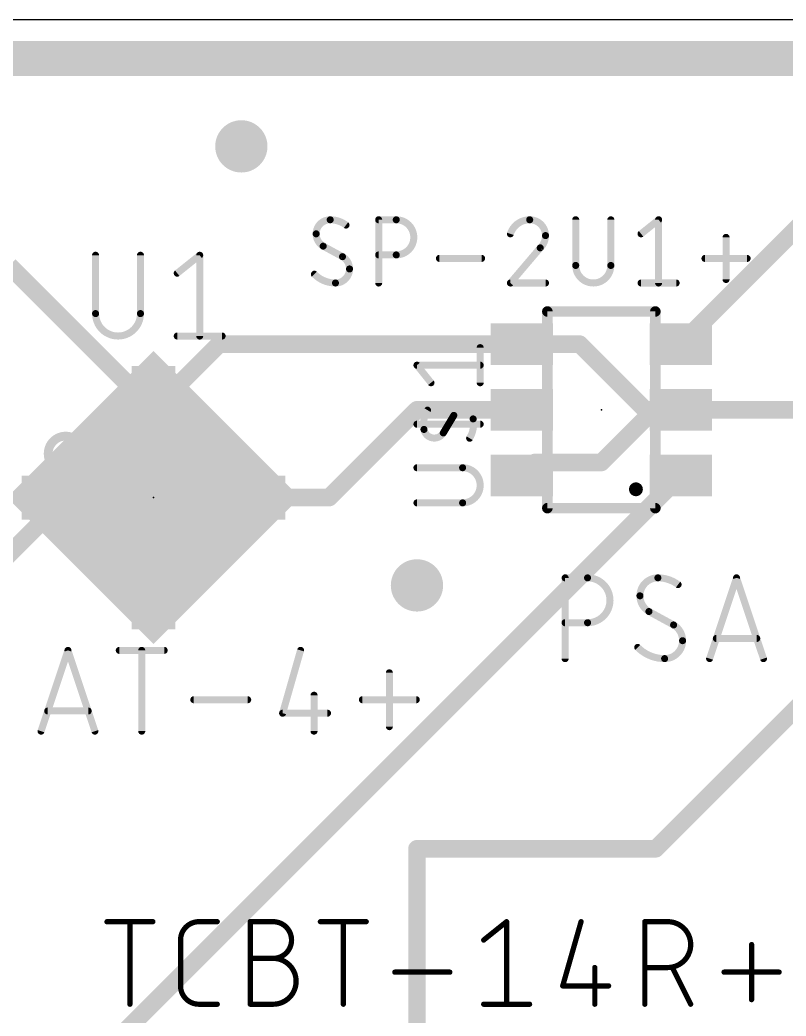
# Model space of a CAD drawing. Extents: x -0.3 to 56.5, y 1 to 31.
# Drawn here: x 19.66 to 30.74, y 16.63 to 31.04 of the extents above; entities that cross this region are included whole.
import ezdxf

# ---------------------------------------------------------------- set-up
doc = ezdxf.new("R2010")
doc.units = 0
for name, color, linetype in [('1', 12, 'CONTINUOUS'), ('16', 132, 'CONTINUOUS'), ('18', 110, 'CONTINUOUS'), ('20', 31, 'CONTINUOUS'), ('21', 253, 'CONTINUOUS'), ('23', 53, 'CONTINUOUS'), ('25', 253, 'CONTINUOUS'), ('27', 253, 'CONTINUOUS'), ('51', 253, 'CONTINUOUS')]:
    doc.layers.add(name, color=color, linetype=linetype)

# ---------------------------------------------------------------- blocks, each defined once
blk = doc.blocks.new('RECT')
blk.add_solid([(-0.5, -0.5), (0.5, -0.5), (-0.5, 0.5), (0.5, 0.5)])
blk = doc.blocks.new('ROUNDV')
at = {"const_width": 0.5}
blk.add_lwpolyline([(0, -0.25, 1), (0, 0.25, 1), (0, -0.25)], format="xyb", dxfattribs=at)

msp = doc.modelspace()

# ---------------------------------------------------------------- linework, layer by layer
at = {"layer": '1'}
for points, const_width in [([(0, 30.48), (46.99, 30.48)], 0.508), ([(29.217, 26.35), (31.315, 28.448)], 0.254), ([(19.503, 27.487), (21.59, 25.4)], 0.254), ([(21.59, 25.4), (22.54, 26.35)], 0.254), ([(22.54, 26.35), (26.917, 26.35)], 0.254), ([(27.752, 26.35), (26.917, 26.35)], 0.254), ([(28.702, 25.4), (27.752, 26.35)], 0.254), ([(24.13, 24.13), (25.4, 25.4)], 0.254), ([(25.4, 25.4), (26.917, 25.4)], 0.254), ([(28.067, 24.638), (28.829, 25.4)], 0.254), ([(28.829, 25.4), (28.702, 25.4)], 0.254), ([(29.217, 25.4), (28.829, 25.4)], 0.254), ([(29.217, 25.4), (31.316, 25.4)], 0.254), ([(26.917, 24.45), (27.105, 24.638)], 0.254), ([(27.105, 24.638), (28.067, 24.638)], 0.254), ([(29.217, 24.45), (18.8976, 14.1306)], 0.254), ([(20.32, 24.13), (18.288, 22.098)], 0.254), ([(22.86, 24.13), (24.13, 24.13)], 0.254), ([(33.259, 23.457), (28.852, 19.05)], 0.254), ([(28.852, 19.05), (25.4, 19.05)], 0.254), ([(25.4, 19.05), (25.4, 13.97)], 0.254)]:
    msp.add_lwpolyline(points, dxfattribs=dict(at, const_width=const_width))
at = {"layer": '1', "const_width": 0.127}
for points in [[(22.54, 26.4135, 1), (22.54, 26.2865)], [(22.5849, 26.3051, 1), (22.4951, 26.3949)], [(26.917, 26.4135, 1), (26.917, 26.2865)], [(26.917, 26.2865, 1), (26.917, 26.4135)], [(27.7969, 26.3949, 1), (27.7071, 26.3051)], [(27.752, 26.2865, 1), (27.752, 26.4135)], [(29.1721, 26.3949, 1), (29.2619, 26.3051)], [(21.5451, 25.4449, 1), (21.6349, 25.3551)], [(21.5451, 25.3551, 1), (21.6349, 25.4449)], [(25.4, 25.4635, 1), (25.4, 25.3365)], [(25.4449, 25.3551, 1), (25.3551, 25.4449)], [(26.917, 25.3365, 1), (26.917, 25.4635)], [(28.702, 25.4635, 1), (28.702, 25.3365)], [(28.6571, 25.3551, 1), (28.7469, 25.4449)], [(28.829, 25.4635, 1), (28.829, 25.3365)], [(28.8739, 25.3551, 1), (28.7841, 25.4449)], [(28.829, 25.3365, 1), (28.829, 25.4635)], [(29.217, 25.4635, 1), (29.217, 25.3365)], [(29.217, 25.3365, 1), (29.217, 25.4635)], [(27.105, 24.7015, 1), (27.105, 24.5745)], [(27.1499, 24.5931, 1), (27.0601, 24.6829)], [(28.0221, 24.6829, 1), (28.1119, 24.5931)], [(28.067, 24.5745, 1), (28.067, 24.7015)], [(26.8721, 24.4949, 1), (26.9619, 24.4051)], [(29.2619, 24.4051, 1), (29.1721, 24.4949)], [(20.3649, 24.0851, 1), (20.2751, 24.1749)], [(22.86, 24.1935, 1), (22.86, 24.0665)], [(24.0851, 24.1749, 1), (24.1749, 24.0851)], [(24.13, 24.0665, 1), (24.13, 24.1935)], [(25.4, 19.1135, 1), (25.4, 18.9865)], [(25.4635, 19.05, 1), (25.3365, 19.05)], [(28.852, 18.9865, 1), (28.852, 19.1135)], [(28.8071, 19.0949, 1), (28.8969, 19.0051)]]:
    msp.add_lwpolyline(points, format="xyb", dxfattribs=at)
at = {"layer": '16', "const_width": 0.508}
msp.add_lwpolyline([(1.27, 30.48), (45.72, 30.48)], dxfattribs=at)
at = {"layer": '20'}
msp.add_line((47.097, 31.039), (0.127, 31.039), dxfattribs=at)
at = {"layer": '21', "const_width": 0.1524}
for points in [[(27.286, 26.822), (28.848, 26.822)], [(28.848, 23.977), (27.286, 23.977)]]:
    msp.add_lwpolyline(points, dxfattribs=at)
at = {"layer": '21'}
for points, const_width in [([(27.286, 26.8601, 1), (27.286, 26.7839)], 0.0762), ([(28.848, 26.7839, 1), (28.848, 26.8601)], 0.0762), ([(20.32, 24.511, 1), (20.32, 25.019, 1), (20.32, 24.511)], 0.127), ([(28.567, 24.2, 1), (28.567, 24.3, 1), (28.567, 24.2)], 0.1), ([(27.286, 24.0151, 1), (27.286, 23.9389)], 0.0762), ([(28.848, 23.9389, 1), (28.848, 24.0151)], 0.0762)]:
    msp.add_lwpolyline(points, format="xyb", dxfattribs=dict(at, const_width=const_width))
at = {"layer": '23'}
for p in [(28.067, 25.4), (21.59, 24.13)]:
    msp.add_point(p, dxfattribs=at)
at = {"layer": '25', "const_width": 0.1016}
for points in [[(20.7518, 27.6352), (20.7518, 26.7914)], [(21.4009, 26.7914), (21.4009, 27.6352)], [(21.9329, 27.3756), (22.2575, 27.6352)], [(22.2575, 27.6352), (22.2575, 26.4668)], [(21.9329, 26.4668), (22.582, 26.4668)], [(26.3142, 25.7912), (26.3142, 26.2992)], [(25.603, 25.7912), (25.3998, 26.0452)], [(25.3998, 26.0452), (26.3142, 26.0452)], [(25.857, 25.1917), (25.9332, 25.3187)], [(26.3142, 25.1917), (25.3998, 25.1917)], [(25.857, 25.1917), (25.7808, 25.0647)], [(26.0602, 24.5618), (25.3998, 24.5618)], [(25.3998, 24.0538), (26.0602, 24.0538)]]:
    msp.add_lwpolyline(points, dxfattribs=at)
at = {"layer": '25'}
for points, const_width in [([(20.7772, 27.6352, 1), (20.7264, 27.6352)], 0.0508), ([(21.4263, 27.6352, 1), (21.3755, 27.6352)], 0.0508), ([(22.2829, 27.6352, 1), (22.2321, 27.6352)], 0.0508), ([(22.2733, 27.6154, 1), (22.2416, 27.655)], 0.0508), ([(21.917, 27.3954, 1), (21.9488, 27.3557)], 0.0508), ([(20.7518, 26.7914, 1), (21.4009, 26.7914)], 0.1016), ([(20.7772, 26.7914, 1), (20.7264, 26.7914)], 0.0508), ([(20.7264, 26.7914, 1), (20.7772, 26.7914)], 0.0508), ([(21.4263, 26.7914, 1), (21.3755, 26.7914)], 0.0508), ([(21.3755, 26.7914, 1), (21.4263, 26.7914)], 0.0508), ([(21.9329, 26.4922, 1), (21.9329, 26.4414)], 0.0508), ([(22.582, 26.4414, 1), (22.582, 26.4922)], 0.0508), ([(22.2321, 26.4668, 1), (22.2829, 26.4668)], 0.0508), ([(26.3396, 26.2992, 1), (26.2888, 26.2992)], 0.0508), ([(25.3998, 26.0706, 1), (25.3998, 26.0198)], 0.0508), ([(25.4196, 26.061, 1), (25.38, 26.0293)], 0.0508), ([(26.3142, 26.0198, 1), (26.3142, 26.0706)], 0.0508), ([(25.5832, 25.7753, 1), (25.6228, 25.807)], 0.0508), ([(26.2888, 25.7912, 1), (26.3396, 25.7912)], 0.0508), ([(25.5522, 25.3949, 0.1823), (25.5014, 25.1155)], 0.1016), ([(25.574, 25.3818, 1), (25.5304, 25.408)], 0.0508), ([(26.2126, 25.2679, 0.6917), (25.9332, 25.3187)], 0.1016), ([(25.955, 25.3056, 1), (25.9114, 25.3318)], 0.0508), ([(25.3998, 25.2171, 1), (25.3998, 25.1663)], 0.0508), ([(25.8352, 25.2048, 1), (25.8788, 25.1786)], 0.0508), ([(25.8788, 25.1786, 1), (25.8352, 25.2048)], 0.0508), ([(25.9114, 25.3318, 1), (25.955, 25.3056)], 0.0508), ([(26.1618, 24.9885, 0.1823), (26.2126, 25.2679)], 0.1016), ([(26.2376, 25.2725, 1), (26.1876, 25.2634)], 0.0508), ([(26.1876, 25.2634, 1), (26.2376, 25.2725)], 0.0508), ([(26.3142, 25.1663, 1), (26.3142, 25.2171)], 0.0508), ([(25.5264, 25.1201, 1), (25.4764, 25.111)], 0.0508), ([(25.5014, 25.1155, 0.6917), (25.7808, 25.0647)], 0.1016), ([(25.4764, 25.111, 1), (25.5264, 25.1201)], 0.0508), ([(25.759, 25.0778, 1), (25.8026, 25.0516)], 0.0508), ([(25.8026, 25.0516, 1), (25.759, 25.0778)], 0.0508), ([(26.14, 25.0016, 1), (26.1836, 24.9754)], 0.0508), ([(25.3998, 24.5872, 1), (25.3998, 24.5364)], 0.0508), ([(26.0602, 24.0538, 1), (26.0602, 24.5618)], 0.1016), ([(26.0602, 24.5872, 1), (26.0602, 24.5364)], 0.0508), ([(26.0602, 24.5364, 1), (26.0602, 24.5872)], 0.0508), ([(25.3998, 24.0792, 1), (25.3998, 24.0284)], 0.0508), ([(26.0602, 24.0792, 1), (26.0602, 24.0284)], 0.0508), ([(26.0602, 24.0284, 1), (26.0602, 24.0792)], 0.0508)]:
    msp.add_lwpolyline(points, format="xyb", dxfattribs=dict(at, const_width=const_width))
at = {"layer": '27'}
for points, const_width in [([(24.1453, 28.1482, 0.4142), (23.9421, 27.945)], 0.1016), ([(24.1452, 28.1736, 1), (24.1453, 28.1228)], 0.0508), ([(24.3739, 28.072, 0.1623), (24.1453, 28.1482)], 0.1016), ([(24.1453, 28.1228, 1), (24.1453, 28.1736)], 0.0508), ([(24.3586, 28.0517, 1), (24.3891, 28.0923)], 0.0508), ([(24.8717, 28.1482, 1), (24.8209, 28.1482)], 0.0508), ([(24.8463, 28.1736, 1), (24.8463, 28.1228)], 0.0508), ([(25.1003, 27.6402, 1), (25.1003, 28.1482)], 0.1016), ([(25.1003, 28.1736, 1), (25.1003, 28.1228)], 0.0508), ([(25.1003, 28.1228, 1), (25.1003, 28.1736)], 0.0508), ([(27.0307, 28.1482, 0.3252), (26.7513, 27.945)], 0.1016), ([(27.2593, 27.9196, 0.4142), (27.0307, 28.1482)], 0.1016), ([(27.0307, 28.1736, 1), (27.0307, 28.1228)], 0.0508), ([(27.0307, 28.1228, 1), (27.0307, 28.1736)], 0.0508), ([(27.7216, 28.1482, 1), (27.6708, 28.1482)], 0.0508), ([(28.2296, 28.1482, 1), (28.1788, 28.1482)], 0.0508), ([(28.9204, 28.1482, 1), (28.8696, 28.1482)], 0.0508), ([(28.9109, 28.1284, 1), (28.8792, 28.168)], 0.0508), ([(23.9421, 27.945, 0.2656), (24.0436, 27.7672)], 0.1016), ([(23.9675, 27.945, 1), (23.9167, 27.945)], 0.0508), ([(23.9167, 27.945, 1), (23.9675, 27.945)], 0.0508), ([(26.7271, 27.9528, 1), (26.7754, 27.9372)], 0.0508), ([(27.1831, 27.7418, 0.2053), (27.2593, 27.9196)], 0.1016), ([(27.2847, 27.9196, 1), (27.2339, 27.9196)], 0.0508), ([(28.6252, 27.9648, 1), (28.6569, 27.9252)], 0.0508), ([(24.0558, 27.7895, 1), (24.0315, 27.7449)], 0.0508), ([(24.0308, 27.7453, 1), (24.0565, 27.7891)], 0.0508), ([(27.2339, 27.9196, 1), (27.2847, 27.9196)], 0.0508), ([(29.8958, 27.8942, 1), (29.845, 27.8942)], 0.0508), ([(24.4246, 27.437, 0.2656), (24.3231, 27.6148)], 0.1016), ([(24.3359, 27.6367, 1), (24.3102, 27.5929)], 0.0508), ([(24.8463, 27.6656, 1), (24.8463, 27.6148)], 0.0508), ([(25.1003, 27.6656, 1), (25.1003, 27.6148)], 0.0508), ([(25.1003, 27.6148, 1), (25.1003, 27.6656)], 0.0508), ([(27.1656, 27.7602, 1), (27.2006, 27.7234)], 0.0508), ([(27.2024, 27.7253, 1), (27.1637, 27.7583)], 0.0508), ([(24.3109, 27.5925, 1), (24.3352, 27.6371)], 0.0508), ([(25.7251, 27.6148, 1), (25.7251, 27.564)], 0.0508), ([(26.3347, 27.564, 1), (26.3347, 27.6148)], 0.0508), ([(27.6962, 27.4878, 1), (28.2042, 27.4878)], 0.1016), ([(27.7216, 27.4878, 1), (27.6708, 27.4878)], 0.0508), ([(28.2296, 27.4878, 1), (28.1788, 27.4878)], 0.0508), ([(29.5656, 27.6148, 1), (29.5656, 27.564)], 0.0508), ([(30.1752, 27.564, 1), (30.1752, 27.6148)], 0.0508), ([(23.9347, 27.3787, 1), (23.8986, 27.3429)], 0.0508), ([(23.9167, 27.3608, 0.2), (24.2215, 27.2338)], 0.1016), ([(24.2215, 27.2338, 0.4142), (24.4246, 27.437)], 0.1016), ([(24.4501, 27.437, 1), (24.3992, 27.437)], 0.0508), ([(24.3992, 27.437, 1), (24.4501, 27.437)], 0.0508), ([(27.6708, 27.4878, 1), (27.7216, 27.4878)], 0.0508), ([(28.1788, 27.4878, 1), (28.2296, 27.4878)], 0.0508), ([(24.2215, 27.2592, 1), (24.2215, 27.2084)], 0.0508), ([(24.2215, 27.2084, 1), (24.2214, 27.2592)], 0.0508), ([(24.8209, 27.2338, 1), (24.8717, 27.2338)], 0.0508), ([(26.7319, 27.2503, 1), (26.7706, 27.2173)], 0.0508), ([(26.7513, 27.2592, 1), (26.7513, 27.2084)], 0.0508), ([(27.2593, 27.2084, 1), (27.2593, 27.2592)], 0.0508), ([(28.641, 27.2592, 1), (28.641, 27.2084)], 0.0508), ([(28.8696, 27.2338, 1), (28.9204, 27.2338)], 0.0508), ([(29.149, 27.2084, 1), (29.149, 27.2592)], 0.0508), ([(29.845, 27.2846, 1), (29.8958, 27.2846)], 0.0508), ([(27.5682, 22.9692, 1), (27.5174, 22.9692)], 0.0508), ([(27.5428, 22.9946, 1), (27.5428, 22.9438)], 0.0508), ([(27.8674, 22.3201, 1), (27.8674, 22.9692)], 0.1016), ([(27.8674, 22.9946, 1), (27.8674, 22.9438)], 0.0508), ([(27.8674, 22.9438, 1), (27.8674, 22.9946)], 0.0508), ([(28.8848, 22.9692, 0.4142), (28.6251, 22.7096)], 0.1016), ([(29.1769, 22.8718, 0.1623), (28.8848, 22.9692)], 0.1016), ([(28.8848, 22.9946, 1), (28.8848, 22.9438)], 0.0508), ([(28.8848, 22.9438, 1), (28.8848, 22.9946)], 0.0508), ([(29.1616, 22.8515, 1), (29.1921, 22.8922)], 0.0508), ([(30.0462, 22.9772, 1), (29.998, 22.9612)], 0.0508), ([(30.0462, 22.9612, 1), (29.998, 22.9772)], 0.0508), ([(28.6251, 22.7096, 0.2656), (28.755, 22.4824)], 0.1016), ([(28.6505, 22.7096, 1), (28.5997, 22.7096)], 0.0508), ([(28.5997, 22.7096, 1), (28.6505, 22.7096)], 0.0508), ([(28.7671, 22.5047, 1), (28.7428, 22.4601)], 0.0508), ([(28.7421, 22.4605, 1), (28.7679, 22.5042)], 0.0508), ([(27.5428, 22.3455, 1), (27.5428, 22.2947)], 0.0508), ([(27.8674, 22.3455, 1), (27.8674, 22.2947)], 0.0508), ([(27.8674, 22.2947, 1), (27.8674, 22.3455)], 0.0508), ([(29.2418, 22.0604, 0.2656), (29.112, 22.2876)], 0.1016), ([(29.1249, 22.3095, 1), (29.0991, 22.2657)], 0.0508), ([(29.0998, 22.2653, 1), (29.1241, 22.3099)], 0.0508), ([(28.9822, 21.8008, 0.4142), (29.2418, 22.0604)], 0.1016), ([(29.2672, 22.0604, 1), (29.2164, 22.0604)], 0.0508), ([(29.2164, 22.0604, 1), (29.2672, 22.0604)], 0.0508), ([(29.73, 22.1183, 1), (29.73, 22.0675)], 0.0508), ([(30.3142, 22.0675, 1), (30.3142, 22.1183)], 0.0508), ([(20.3765, 21.9282, 1), (20.3284, 21.9122)], 0.0508), ([(20.3765, 21.9122, 1), (20.3284, 21.9282)], 0.0508), ([(21.0947, 21.9456, 1), (21.0947, 21.8948)], 0.0508), ([(21.4447, 21.9202, 1), (21.3939, 21.9202)], 0.0508), ([(21.7438, 21.8948, 1), (21.7438, 21.9456)], 0.0508), ([(23.741, 21.9132, 1), (23.6921, 21.9272)], 0.0508), ([(28.5927, 21.9631, 0.2), (28.9822, 21.8008)], 0.1016), ([(28.6107, 21.981, 1), (28.5747, 21.9452)], 0.0508), ([(27.5174, 21.8008, 1), (27.5682, 21.8008)], 0.0508), ([(28.9822, 21.8262, 1), (28.9822, 21.7754)], 0.0508), ([(28.9822, 21.7754, 1), (28.9822, 21.8262)], 0.0508), ([(29.6086, 21.8088, 1), (29.6568, 21.7928)], 0.0508), ([(30.3875, 21.7928, 1), (30.4357, 21.8088)], 0.0508), ([(25.026, 21.5956, 1), (24.9752, 21.5956)], 0.0508), ([(22.1728, 21.2316, 1), (22.1728, 21.1808)], 0.0508), ([(22.9517, 21.1808, 1), (22.9517, 21.2316)], 0.0508), ([(23.9367, 21.2711, 1), (23.8859, 21.2711)], 0.0508), ([(24.6112, 21.2316, 1), (24.6112, 21.1808)], 0.0508), ([(25.3901, 21.1808, 1), (25.3901, 21.2316)], 0.0508), ([(20.0604, 21.0693, 1), (20.0604, 21.0185)], 0.0508), ([(20.6446, 21.0185, 1), (20.6446, 21.0693)], 0.0508), ([(23.4569, 21.0368, 1), (23.4569, 20.986)], 0.0508), ([(23.4325, 21.0184, 1), (23.4813, 21.0045)], 0.0508), ([(24.106, 20.986, 1), (24.106, 21.0368)], 0.0508), ([(19.9389, 20.7598, 1), (19.9871, 20.7438)], 0.0508), ([(20.7178, 20.7438, 1), (20.766, 20.7598)], 0.0508), ([(21.3939, 20.7518, 1), (21.4447, 20.7518)], 0.0508), ([(23.8859, 20.7518, 1), (23.9367, 20.7518)], 0.0508), ([(24.9752, 20.8167, 1), (25.026, 20.8167)], 0.0508), ([(20.9169, 18.015, 1), (20.9169, 17.9769)], 0.0381), ([(21.2676, 17.9959, 1), (21.2295, 17.9959)], 0.0381), ([(21.5801, 17.9769, 1), (21.5801, 18.015)], 0.0381), ([(22.2461, 17.9959, 0.4142), (21.9808, 17.7306)], 0.0762), ([(22.2461, 18.015, 1), (22.2461, 17.9769)], 0.0381), ([(22.2461, 17.9769, 1), (22.2461, 18.0149)], 0.0381), ([(22.5114, 17.9769, 1), (22.5114, 18.015)], 0.0381), ([(22.9891, 18.015, 1), (22.9891, 17.9769)], 0.0381), ([(23.0082, 17.9959, 1), (22.9701, 17.9959)], 0.0381), ([(23.3207, 18.015, 1), (23.3207, 17.9769)], 0.0381), ([(23.3207, 17.4653, 1), (23.3207, 17.9959)], 0.0762), ([(23.3207, 17.9769, 1), (23.3207, 18.015)], 0.0381), ([(24.003, 18.015, 1), (24.003, 17.9769)], 0.0381), ([(24.3537, 17.9959, 1), (24.3156, 17.9959)], 0.0381), ([(24.6662, 17.9769, 1), (24.6662, 18.015)], 0.0381), ([(26.7158, 17.9959, 1), (26.6777, 17.9959)], 0.0381), ([(26.7087, 17.981, 1), (26.6849, 18.0108)], 0.0381), ([(27.7918, 17.9907, 1), (27.7552, 18.0011)], 0.0381), ([(28.6957, 18.015, 1), (28.6957, 17.9769)], 0.0381), ([(28.7148, 17.9959, 1), (28.6767, 17.9959)], 0.0381), ([(29.0273, 18.015, 1), (29.0273, 17.9769)], 0.0381), ([(29.0273, 17.3327, 1), (29.0273, 17.9959)], 0.0762), ([(29.0273, 17.9769, 1), (29.0273, 18.015)], 0.0381), ([(21.9998, 17.7306, 1), (21.9617, 17.7306)], 0.0381), ([(21.9617, 17.7306, 1), (21.9998, 17.7306)], 0.0381), ([(26.3533, 17.7455, 1), (26.3771, 17.7157)], 0.0381), ([(30.2591, 17.6643, 1), (30.221, 17.6643)], 0.0381), ([(22.9891, 17.4844, 1), (22.9891, 17.4463)], 0.0381), ([(23.3207, 17.4844, 1), (23.3207, 17.4463)], 0.0381), ([(23.3207, 17.4844, 1), (23.3207, 17.4463)], 0.0381), ([(23.3207, 16.8021, 1), (23.3207, 17.4653)], 0.0762), ([(23.3207, 17.4463, 1), (23.3207, 17.4844)], 0.0381), ([(25.0797, 17.2854, 1), (25.0797, 17.2473)], 0.0381), ([(25.8755, 17.2473, 1), (25.8755, 17.2854)], 0.0381), ([(27.9915, 17.3327, 1), (27.9534, 17.3327)], 0.0381), ([(28.6957, 17.3517, 1), (28.6957, 17.3136)], 0.0381), ([(29.0273, 17.3517, 1), (29.0273, 17.3136)], 0.0381), ([(29.0273, 17.3136, 1), (29.0273, 17.3517)], 0.0381), ([(29.1107, 17.3412, 1), (29.0766, 17.3242)], 0.0381), ([(29.8422, 17.2854, 1), (29.8422, 17.2473)], 0.0381), ([(30.638, 17.2473, 1), (30.638, 17.2854)], 0.0381), ([(21.9808, 17.0674, 0.4142), (22.2461, 16.8021)], 0.0762), ([(21.9998, 17.0674, 1), (21.9617, 17.0674)], 0.0381), ([(21.9617, 17.0674, 1), (21.9998, 17.0674)], 0.0381), ([(27.5082, 17.0864, 1), (27.5082, 17.0483)], 0.0381), ([(27.4899, 17.0726, 1), (27.5265, 17.0622)], 0.0381), ([(28.1714, 17.0483, 1), (28.1714, 17.0864)], 0.0381), ([(30.221, 16.8684, 1), (30.2591, 16.8684)], 0.0381), ([(21.2295, 16.8021, 1), (21.2676, 16.8021)], 0.0381), ([(22.2461, 16.8211, 1), (22.2461, 16.783)], 0.0381), ([(22.2461, 16.783, 1), (22.2461, 16.8211)], 0.0381), ([(22.5114, 16.783, 1), (22.5114, 16.8211)], 0.0381), ([(22.9891, 16.8211, 1), (22.9891, 16.783)], 0.0381), ([(22.9701, 16.8021, 1), (23.0082, 16.8021)], 0.0381), ([(23.3207, 16.8211, 1), (23.3207, 16.783)], 0.0381), ([(23.3207, 16.783, 1), (23.3207, 16.8211)], 0.0381), ([(24.3156, 16.8021, 1), (24.3537, 16.8021)], 0.0381), ([(26.3652, 16.8211, 1), (26.3652, 16.783)], 0.0381), ([(26.6777, 16.8021, 1), (26.7158, 16.8021)], 0.0381), ([(27.0284, 16.783, 1), (27.0284, 16.8211)], 0.0381), ([(27.9534, 16.8021, 1), (27.9915, 16.8021)], 0.0381), ([(28.6767, 16.8021, 1), (28.7148, 16.8021)], 0.0381), ([(29.3419, 16.7936, 1), (29.376, 16.8106)], 0.0381)]:
    msp.add_lwpolyline(points, format="xyb", dxfattribs=dict(at, const_width=const_width))
for points, const_width in [([(24.8463, 27.2338), (24.8463, 28.1482)], 0.1016), ([(24.8463, 28.1482), (25.1003, 28.1482)], 0.1016), ([(27.6962, 28.1482), (27.6962, 27.4878)], 0.1016), ([(28.2042, 27.4878), (28.2042, 28.1482)], 0.1016), ([(28.641, 27.945), (28.895, 28.1482)], 0.1016), ([(28.895, 28.1482), (28.895, 27.2338)], 0.1016), ([(24.3231, 27.6148), (24.0436, 27.7672)], 0.1016), ([(29.8704, 27.2846), (29.8704, 27.8942)], 0.1016), ([(25.1003, 27.6402), (24.8463, 27.6402)], 0.1016), ([(27.1831, 27.7418), (26.7513, 27.2338)], 0.1016), ([(25.7251, 27.5894), (26.3347, 27.5894)], 0.1016), ([(29.5656, 27.5894), (30.1752, 27.5894)], 0.1016), ([(26.7513, 27.2338), (27.2593, 27.2338)], 0.1016), ([(28.641, 27.2338), (29.149, 27.2338)], 0.1016), ([(27.5428, 21.8008), (27.5428, 22.9692)], 0.1016), ([(27.5428, 22.9692), (27.8674, 22.9692)], 0.1016), ([(29.6327, 21.8008), (30.0221, 22.9692)], 0.1016), ([(30.0221, 22.9692), (30.4116, 21.8008)], 0.1016), ([(29.112, 22.2876), (28.755, 22.4824)], 0.1016), ([(27.8674, 22.3201), (27.5428, 22.3201)], 0.1016), ([(30.3142, 22.0929), (29.73, 22.0929)], 0.1016), ([(19.963, 20.7518), (20.3525, 21.9202)], 0.1016), ([(20.3525, 21.9202), (20.7419, 20.7518)], 0.1016), ([(21.0947, 21.9202), (21.7438, 21.9202)], 0.1016), ([(21.4193, 20.7518), (21.4193, 21.9202)], 0.1016), ([(23.7165, 21.9202), (23.4569, 21.0114)], 0.1016), ([(25.0006, 20.8167), (25.0006, 21.5956)], 0.1016), ([(22.1728, 21.2062), (22.9517, 21.2062)], 0.1016), ([(23.9113, 21.2711), (23.9113, 20.7518)], 0.1016), ([(24.6112, 21.2062), (25.3901, 21.2062)], 0.1016), ([(20.6446, 21.0439), (20.0604, 21.0439)], 0.1016), ([(23.4569, 21.0114), (24.106, 21.0114)], 0.1016), ([(20.9169, 17.9959), (21.5801, 17.9959)], 0.0762), ([(21.2485, 16.8021), (21.2485, 17.9959)], 0.0762), ([(22.2461, 17.9959), (22.5114, 17.9959)], 0.0762), ([(22.9891, 16.8021), (22.9891, 17.9959)], 0.0762), ([(22.9891, 17.9959), (23.3207, 17.9959)], 0.0762), ([(24.003, 17.9959), (24.6662, 17.9959)], 0.0762), ([(24.3346, 16.8021), (24.3346, 17.9959)], 0.0762), ([(26.3652, 17.7306), (26.6968, 17.9959)], 0.0762), ([(26.6968, 17.9959), (26.6968, 16.8021)], 0.0762), ([(27.7735, 17.9959), (27.5082, 17.0674)], 0.0762), ([(28.6957, 16.8021), (28.6957, 17.9959)], 0.0762), ([(28.6957, 17.9959), (29.0273, 17.9959)], 0.0762), ([(21.9808, 17.0674), (21.9808, 17.7306)], 0.0762), ([(30.2401, 16.8684), (30.2401, 17.6643)], 0.0762), ([(22.9891, 17.4653), (23.3207, 17.4653)], 0.0762), ([(25.0797, 17.2664), (25.8755, 17.2664)], 0.0762), ([(27.9724, 17.3327), (27.9724, 16.8021)], 0.0762), ([(29.0273, 17.3327), (28.6957, 17.3327)], 0.0762), ([(29.3589, 16.8021), (29.0937, 17.3327)], 0.0762), ([(29.8422, 17.2664), (30.638, 17.2664)], 0.0762), ([(27.5082, 17.0674), (28.1714, 17.0674)], 0.0762), ([(22.5114, 16.8021), (22.2461, 16.8021)], 0.0762), ([(23.3207, 16.8021), (22.9891, 16.8021)], 0.0762), ([(26.3652, 16.8021), (27.0284, 16.8021)], 0.0762)]:
    msp.add_lwpolyline(points, dxfattribs=dict(at, const_width=const_width))
at = {"layer": '51', "const_width": 0.1524}
for points in [[(27.286, 23.977), (27.286, 26.822)], [(28.848, 26.822), (28.848, 23.977)]]:
    msp.add_lwpolyline(points, dxfattribs=at)
at = {"layer": '51', "const_width": 0.0762}
for points in [[(27.3241, 26.822, 1), (27.2479, 26.822)], [(28.8861, 26.822, 1), (28.8099, 26.822)], [(27.2479, 23.977, 1), (27.3241, 23.977)], [(28.8099, 23.977, 1), (28.8861, 23.977)]]:
    msp.add_lwpolyline(points, format="xyb", dxfattribs=at)

# ---------------------------------------------------------------- block references
at = {"layer": '1'}
for p, xscale, yscale, rotation in [((26.917, 26.35), 0.6, 0.9, 90), ((29.217, 26.35), 0.6, 0.9, 90), ((21.59, 25.4), 1.27, 0.635, 270), ((26.917, 25.4), 0.6, 0.9, 90), ((29.217, 25.4), 0.6, 0.9, 90), ((26.917, 24.45), 0.6, 0.9, 90), ((29.217, 24.45), 0.6, 0.9, 90), ((21.59, 22.86), 1.27, 0.635, 270)]:
    msp.add_blockref('RECT', p, dxfattribs=dict(at, xscale=xscale, yscale=yscale, rotation=rotation))
at = {"layer": '1', "xscale": 1.27, "yscale": 0.635}
for p in [(20.32, 24.13), (22.86, 24.13)]:
    msp.add_blockref('RECT', p, dxfattribs=at)
at = {"layer": '18', "xscale": 0.7564, "yscale": 0.7564}
for p in [(22.86, 29.21), (22.86, 29.21), (25.4, 22.86), (25.4, 22.86)]:
    msp.add_blockref('ROUNDV', p, dxfattribs=at)
at = {"layer": '51'}
for p, xscale, yscale, rotation in [((26.967, 26.35), 0.5, 0.6, 90), ((29.167, 26.35), 0.5, 0.6, 90), ((21.59, 24.13), 2.9972, 2.9972, 225), ((26.967, 25.4), 0.5, 0.6, 90), ((29.167, 25.4), 0.5, 0.6, 90), ((26.967, 24.45), 0.5, 0.6, 90), ((29.167, 24.45), 0.5, 0.6, 90)]:
    msp.add_blockref('RECT', p, dxfattribs=dict(at, xscale=xscale, yscale=yscale, rotation=rotation))

doc.saveas('drawing.dxf')
